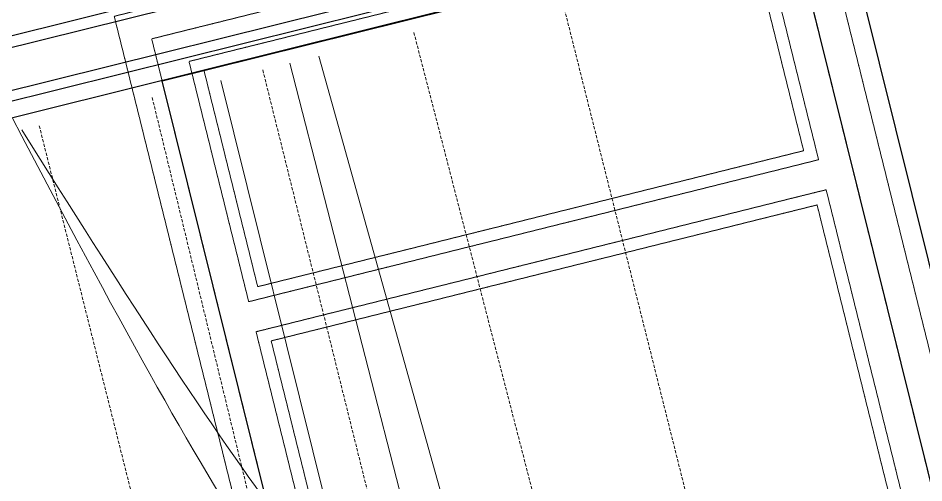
# Model space of a CAD drawing. Header units: inches. Extents: x 122939 to 389145, y 29603 to 574065.
# Drawn here: x 352381 to 353847, y 511198 to 511949 of the extents above; entities that cross this region are included whole.
import ezdxf

# ---------------------------------------------------------------- set-up
doc = ezdxf.new("R2010")
doc.units = ezdxf.units.IN
doc.header["$MEASUREMENT"] = 0
doc.linetypes.add('HIDDEN', pattern=[0.375, 0.25, -0.125])
for name, color, linetype in [('A-WALL', 7, 'Continuous'), ('gypsum', 31, 'Continuous'), ('Layer7', 8, 'Continuous')]:
    doc.layers.add(name, color=color, linetype=linetype)
doc.layers.add('Fabric', color=253, linetype='Continuous', lineweight=0)
doc.layers.add('GRC', color=41, linetype='Continuous', lineweight=0)

# ---------------------------------------------------------------- blocks, each defined once
blk = doc.blocks.new('win1')
at = {"color": 252, "linetype": 'HIDDEN', "ltscale": 0.5}
for p, q in [((99.8, 2748.8), (99.8, 2348.6, 0)), ((1050.2, 2748.8), (99.8, 2748.8)), ((1050.2, 2748.8), (1050.2, 2348.6, 0)), ((99.8, 2348.6, 0), (1050.2, 2348.6, 0))]:
    blk.add_line(p, q, dxfattribs=at)
at = {"color": 252, "linetype": 'HIDDEN', "ltscale": 0.5, "elevation": 0}
for points in [[(0, 2848.8), (1150, 2848.8), (1150, -101.2), (0, -101.2)], [(119.8, 2728.8), (1030.2, 2728.8), (1030.2, 2368.6), (119.8, 2368.6)], [(99.6, 2298.6), (1050.4, 2298.6), (1050.4, 398.6), (99.6, 398.6)], [(119.8, 2278.3), (1030.2, 2278.3), (1030.2, 418.8), (119.8, 418.8)]]:
    blk.add_lwpolyline(points, close=True, dxfattribs=at)
blk.add_lwpolyline([(50, 2798.8), (1100, 2798.8), (1100, -101.2), (50, -101.2), (50, 2798.8), (1100, 2798.8), (1100, -101.2)], dxfattribs=at)
blk = doc.blocks.new('drape wall')
at = {"layer": 'Layer7', "linetype": 'HIDDEN', "lineweight": 0, "ltscale": 20}
for p, q in [((10084.6, -20785.7, 0), (10078.2, -23549.2, 0)), ((10330.2, -20785.7, 0), (10304, -23571.2, 0)), ((10582.1, -20785.7, 0), (10582.1, -23565.8, 0)), ((10766.5, -20785.7), (10782.6, -23566.5)), ((10954.9, -20785.7, 0), (10948.5, -23549.2, 0))]:
    blk.add_line(p, q, dxfattribs=at)
at = {"layer": 'Layer7', "lineweight": 0, "ltscale": 20}
for p, q in [((10488.5, -20785.7, 0), (10408.5, -23541.4, 0)), ((10536.8, -20785.7), (10515.6, -23539.7)), ((10652.3, -20785.7, 0), (10652.3, -23565.8, 0))]:
    blk.add_line(p, q, dxfattribs=at)
blk = doc.blocks.new('curtain')
at = {"layer": 'Fabric', "lineweight": 0}
for points, knots in [([(99.5, 2829.2, 0), (272.6, 2118.2, 0), (390.2, 1765.7, 0), (753.4, 1301.7, 0), (973.8, 1125.5, 0), (1143.2, 1129.5, 0), (1245.8, 1147.8, 0), (1373, 1221.2, 0)], [393.476934, 393.476934, 393.476934, 393.476934, 756.841523, 881.937441, 1071.680382, 1208.200709, 1265.355331, 1265.355331, 1265.355331, 1265.355331]), ([(110.1, 2805.8, 0), (297.7, 2232.9, 0), (459.2, 1787.6, 0), (825.4, 1351.5, 0), (1045.8, 1175.3, 0), (1215.4, 1179.3, 0), (1318.3, 1197.7, 0), (1373, 1221.2, 0), (1373, 1221.2, 0), (1373, 1221.2, 0), (1373, 1221.2, 0)], [348.612572, 348.612572, 348.612572, 348.612572, 756.841523, 881.937441, 1071.680382, 1208.200709, 1265.782785, 1265.782785, 1265.782785, 1265.786307, 1265.786307, 1265.786307, 1265.786307])]:
    blk.add_open_spline(points, degree=3, knots=knots, dxfattribs=at)

msp = doc.modelspace()

# ---------------------------------------------------------------- linework, layer by layer
at = {"layer": 'A-WALL', "elevation": 0}
msp.add_lwpolyline([(352613.787, 511847.351), (353632.724, 512100.861), (354315.991, 509354.595), (353297.054, 509101.086)], close=True, dxfattribs=at)
at = {"layer": 'gypsum', "color": 8}
for p, q in [((354222.88, 512381.142, -0.007), (350321.201, 511410.411, -0.001)), ((354232.862, 512364.374, -0.007), (350322.599, 511391.507, -0.001)), ((354329.5, 512318.915, -0.007), (350256.473, 511305.553, -0.001)), ((354338.468, 512304.011, -0.007), (350241.922, 511284.797, -0.001))]:
    msp.add_line(p, q, dxfattribs=at)
at = {"layer": 'gypsum'}
msp.add_line((354367.876, 509491.163, -0.001), (353713.299, 512122.12, 0), dxfattribs=at)
at = {"layer": 'gypsum', "elevation": 0}
msp.add_lwpolyline([(350219.735, 511252.927), (354363.318, 512283.843)], dxfattribs=at)

# ---------------------------------------------------------------- block references
at = {"rotation": 13.97142328298568}
msp.add_blockref('curtain', (352957.435, 509018.612, 0), dxfattribs=at)
at = {"layer": 'GRC', "rotation": 13.97142328298565}
msp.add_blockref('win1', (353224.107, 509187.187, 0), dxfattribs=at)
at = {"layer": 'GRC', "xscale": -1, "rotation": 13.97142328298562}
msp.add_blockref('drape wall', (358027.315, 534590.626, 0), dxfattribs=at)

doc.saveas('drawing.dxf')
